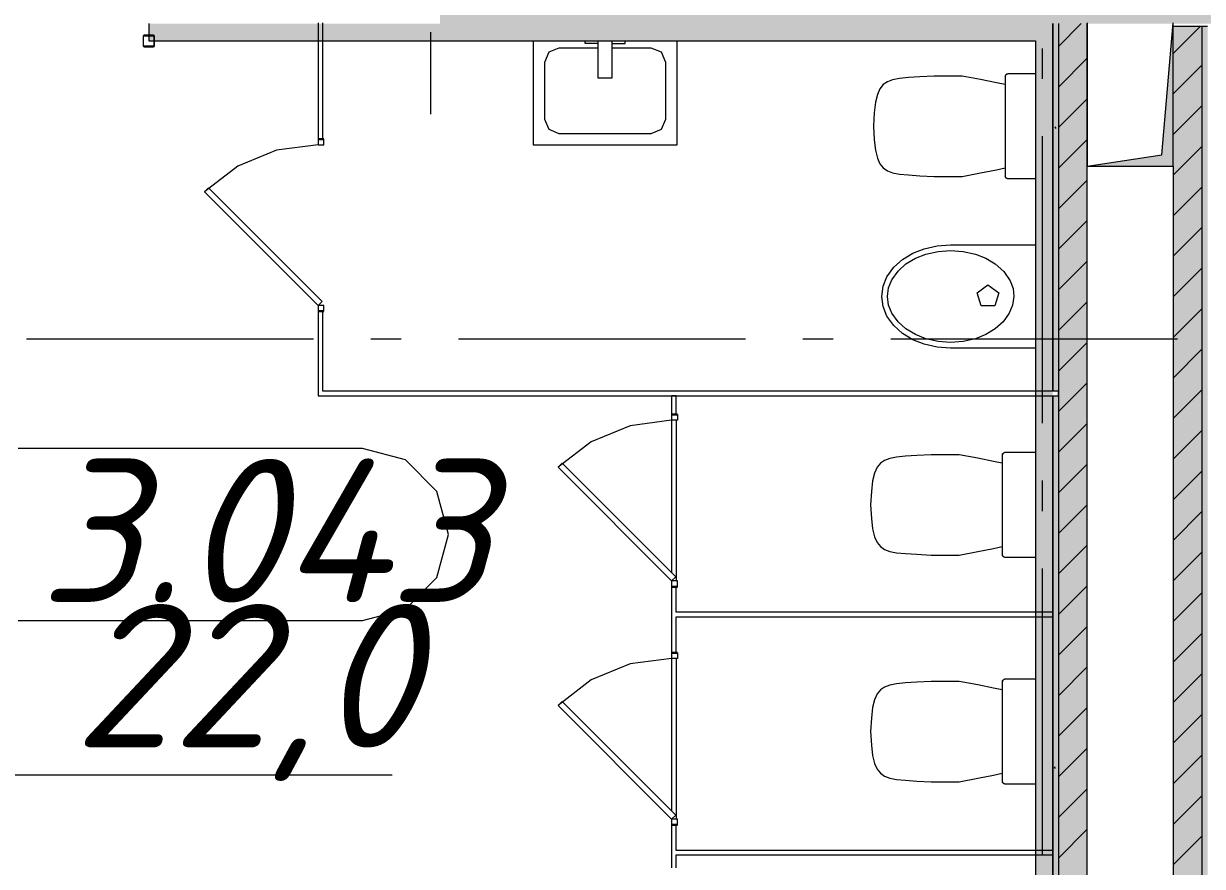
# Model space of a CAD drawing. Header units: millimetres. Extents: x -537608 to 253996, y -217170 to 186033.
# Drawn here: x -308228 to -304119, y 93334 to 96271 of the extents above; entities that cross this region are included whole.
import ezdxf

# ---------------------------------------------------------------- set-up
doc = ezdxf.new("R2010")
doc.units = ezdxf.units.MM
doc.layers.add('PDF _Геометрия', color=7, linetype='Continuous')
doc.layers.add('PDF _Текст', color=7, linetype='Continuous')
doc.layers.add('PDF _Сплошная заливка', color=7, linetype='Continuous', true_color=0xffffff)
doc.styles.add('PDF ISOCPEUR Italic', font='isocpeui.ttf')

msp = doc.modelspace()

# ---------------------------------------------------------------- hatches: boundary and pattern name
at = {"layer": 'PDF _Сплошная заливка', "transparency": 33554559}
for points in [[(-304100.8398, 96271.2638), (-301876.1758, 96273.856), (-301876.1758, 96521.2648), (-306776.1774, 96521.2648), (-306776.1774, 96271.2638), (-304220.8369, 96271.2638)], [(-304620.8384, 91671.2676), (-304520.838, 91671.2676), (-304520.838, 96271.2638), (-304620.8384, 96271.2638), (-304620.8384, 91869.1886)], [(-304126.1758, 91671.2676), (-304126.1758, 91921.2686), (-304120.8365, 91921.2686), (-304120.8365, 96261.2655), (-304220.8369, 96261.2655), (-304220.8369, 91671.2676)], [(-304120.8365, 91921.2686), (-304100.8398, 91921.2686), (-304100.8398, 96261.2655), (-304120.8365, 96261.2655), (-304120.8365, 92016.6401)]]:
    msp.add_hatch(color=256, dxfattribs=at).paths.add_polyline_path(points)
at = {"layer": 'PDF _Сплошная заливка', "true_color": 0x2254ff, "transparency": 33554559}
h = msp.add_hatch(color=160, dxfattribs=at)
h.paths.add_polyline_path([(-304700.8421, 96211.2653), (-304640.835, 96211.2653), (-304640.835, 96271.2638), (-307790.8385, 96271.2638), (-307790.8385, 96211.2653), (-305073.682, 96211.2653)], flags=0)
h.paths.add_polyline_path([(-308740.8336, 96211.2653), (-308740.8336, 96271.2638), (-308976.1773, 96271.2638), (-308976.1773, 96211.2653), (-308916.1787, 96211.2653)], flags=0)
at = {"layer": 'PDF _Сплошная заливка', "transparency": 33554559}
h = msp.add_hatch(color=256, dxfattribs=at)
h.paths.add_polyline_path([(-304620.8384, 91671.2676), (-304620.8384, 94973.8553), (-304640.835, 94973.8553), (-304640.835, 91671.2676)], flags=0)
h.paths.add_polyline_path([(-304640.835, 94989.856), (-304620.8384, 94989.856), (-304620.8384, 96271.2638), (-304640.835, 96271.2638), (-304640.835, 95408.9327)], flags=0)
at = {"layer": 'PDF _Сплошная заливка', "true_color": 0xe2e2e2, "transparency": 33554559}
msp.add_hatch(color=254, dxfattribs=at).paths.add_polyline_path([(-304238.8097, 95773.8541), (-304220.8369, 95773.8541), (-304220.8369, 96273.856), (-304260.8388, 95813.8559), (-304520.838, 95773.8541)])
at = {"layer": 'PDF _Сплошная заливка', "true_color": 0x2254ff, "transparency": 33554559}
msp.add_hatch(color=160, dxfattribs=at).paths.add_polyline_path([(-304700.8421, 91671.2676), (-304640.835, 91671.2676), (-304640.835, 96211.2653), (-304700.8421, 96211.2653), (-304700.8421, 91731.2661)])

# ---------------------------------------------------------------- linework, layer by layer
at = {"layer": 'PDF _Геометрия', "lineweight": 9}
for p, q in [((-307790.8385, 96271.2638), (-307790.8385, 96211.2653)), ((-307200.8346, 96273.856), (-307200.8346, 95868.8552)), ((-307184.8338, 95868.8552), (-307184.8338, 96273.856)), ((-304640.835, 96271.2638), (-304640.835, 96211.2653)), ((-304640.835, 96211.2653), (-304640.835, 96271.2638)), ((-304620.8384, 96191.6519), (-304541.2222, 96271.2638)), ((-304620.8384, 96271.2638), (-304620.8384, 94989.856)), ((-304520.838, 91671.2676), (-304520.838, 96271.2638)), ((-307809.8879, 96229.5827), (-307811.0591, 96226.7536)), ((-307811.0591, 96226.7536), (-307811.0591, 96194.7564)), ((-307807.0632, 96230.7538), (-307809.8879, 96229.5827)), ((-307809.0612, 96226.7536), (-307808.4755, 96228.1703)), ((-307809.0612, 96194.7564), (-307809.0612, 96226.7536)), ((-307808.4755, 96228.1703), (-307807.0632, 96228.7559)), ((-307775.0617, 96230.7538), (-307807.0632, 96230.7538)), ((-307807.0632, 96228.7559), (-307775.0617, 96228.7559)), ((-307772.237, 96229.5827), (-307775.0617, 96230.7538)), ((-307775.0617, 96228.7559), (-307773.6494, 96228.1703)), ((-307773.6494, 96228.1703), (-307773.0638, 96226.7536)), ((-307773.0638, 96226.7536), (-307773.0638, 96194.7564)), ((-307771.0659, 96226.7536), (-307772.237, 96229.5827)), ((-307771.0659, 96194.7564), (-307771.0659, 96226.7536)), ((-306809.1003, 96241.2646), (-306809.1003, 95955.3049)), ((-304220.8369, 96167.3881), (-304126.9595, 96261.2655)), ((-304120.8365, 96261.2655), (-304220.8369, 96261.2655)), ((-304100.8398, 96261.2655), (-304120.8365, 96261.2655)), ((-304120.8365, 96261.2655), (-304120.8365, 91921.2686)), ((-307811.0591, 96194.7564), (-307809.8879, 96191.9275)), ((-307809.8879, 96191.9275), (-307807.0632, 96190.7563)), ((-307808.4755, 96193.3398), (-307809.0612, 96194.7564)), ((-307807.0632, 96192.7542), (-307808.4755, 96193.3398)), ((-307775.0617, 96192.7542), (-307807.0632, 96192.7542)), ((-307807.0632, 96190.7563), (-307775.0617, 96190.7563)), ((-307790.8385, 96211.2653), (-304700.8421, 96211.2653)), ((-307773.6494, 96193.3398), (-307775.0617, 96192.7542)), ((-307775.0617, 96190.7563), (-307772.237, 96191.9275)), ((-307773.0638, 96194.7564), (-307773.6494, 96193.3398)), ((-307772.237, 96191.9275), (-307771.0659, 96194.7564)), ((-304700.8421, 96211.2653), (-304700.8421, 91731.2661)), ((-304640.835, 96211.2653), (-304640.835, 94989.856)), ((-304640.835, 94989.856), (-304640.835, 96211.2653)), ((-304620.8384, 96050.233), (-304520.838, 96150.2334)), ((-304220.8369, 96025.9692), (-304120.8365, 96125.9696)), ((-304620.8384, 95908.8098), (-304520.838, 96008.8102)), ((-304220.8369, 95884.546), (-304120.8365, 95984.5464)), ((-307200.8346, 95868.8552), (-307200.8346, 95848.8543)), ((-307180.838, 95848.8543), (-307180.838, 95868.8552)), ((-304620.8384, 95767.3909), (-304520.838, 95867.3912)), ((-307345.78, 95829.7705), (-307480.8391, 95773.8282)), ((-307200.8346, 95848.8543), (-307345.78, 95829.7705)), ((-307200.8346, 95848.8543), (-307180.838, 95848.8543)), ((-304220.8369, 95743.1271), (-304120.8365, 95843.1275)), ((-307480.8391, 95773.8282), (-307596.8144, 95684.8337)), ((-304220.8369, 95773.8541), (-304220.8369, 92821.2678)), ((-307582.6737, 95698.9743), (-307596.8144, 95684.8337)), ((-307186.6939, 95302.9945), (-307582.6737, 95698.9743)), ((-304620.8384, 95625.9676), (-304520.838, 95725.9681)), ((-304220.8369, 95601.7039), (-304120.8365, 95701.7043)), ((-307596.8144, 95684.8337), (-307200.8346, 95288.8539)), ((-304620.8384, 95484.5488), (-304520.838, 95584.5491)), ((-304220.8369, 95460.285), (-304120.8365, 95560.2854)), ((-304620.8384, 95343.1256), (-304520.838, 95443.1259)), ((-304220.8369, 95318.8618), (-304120.8365, 95418.8621)), ((-307200.8346, 95288.8539), (-307186.6939, 95302.9945)), ((-307180.838, 95288.8539), (-307200.8346, 95288.8539)), ((-307200.8346, 95288.8539), (-307200.8346, 95268.853)), ((-307180.838, 95268.853), (-307180.838, 95288.8539)), ((-304620.8384, 95201.7066), (-304520.838, 95301.7027)), ((-304220.8369, 95177.4385), (-304120.8365, 95277.439)), ((-307200.8346, 95268.853), (-307200.8346, 94989.856)), ((-307184.8338, 94989.856), (-307184.8338, 95268.853)), ((-304620.8384, 95060.2835), (-304520.838, 95160.2838)), ((-304220.8369, 95036.0197), (-304120.8365, 95136.02)), ((-307200.8346, 94989.856), (-307200.8346, 94973.8553)), ((-304640.835, 94989.856), (-307184.8338, 94989.856)), ((-304620.8384, 94989.856), (-304640.835, 94989.856)), ((-304620.8384, 94918.8602), (-304520.838, 95018.8606)), ((-304620.8384, 94989.856), (-304620.8384, 94973.8553)), ((-304620.8384, 94973.8553), (-304620.8384, 94989.856)), ((-304220.8369, 94894.5964), (-304120.8365, 94994.5968)), ((-307200.8346, 94973.8553), (-304640.835, 94973.8553)), ((-305952.8363, 94973.8553), (-305968.837, 94973.8553)), ((-305968.837, 94973.8553), (-305968.837, 94908.8533)), ((-305952.8363, 94908.8533), (-305952.8363, 94973.8553)), ((-304640.835, 91671.2676), (-304640.835, 94973.8553)), ((-304640.835, 94973.8553), (-304640.835, 91671.2676)), ((-304640.835, 94973.8553), (-304620.8384, 94973.8553)), ((-304620.8384, 94973.8553), (-304620.8384, 91671.2676)), ((-305968.837, 94908.8533), (-305968.837, 94888.8524)), ((-305948.8404, 94908.8533), (-305948.8404, 94888.8524)), ((-306113.7739, 94869.7729), (-306248.8416, 94813.8262)), ((-305968.837, 94888.8524), (-306113.7739, 94869.7729)), ((-305968.837, 94888.8524), (-305968.837, 94357.1374)), ((-305948.8404, 94888.8524), (-305968.837, 94888.8524)), ((-305952.8363, 94888.8524), (-305952.8363, 94328.8562)), ((-304620.8384, 94777.4413), (-304520.838, 94877.4417)), ((-304220.8369, 94753.1775), (-304120.8365, 94853.1779)), ((-306248.8416, 94813.8262), (-306364.8169, 94724.8361)), ((-306350.6763, 94738.9766), (-306364.8169, 94724.8361)), ((-306364.8169, 94724.8361), (-305968.837, 94328.8562)), ((-305954.6965, 94342.9968), (-306350.6763, 94738.9766)), ((-304620.8384, 94636.0181), (-304520.838, 94736.0185)), ((-304220.8369, 94611.7544), (-304120.8365, 94711.7547)), ((-304620.8384, 94494.5992), (-304520.838, 94594.5996)), ((-304220.8369, 94470.3354), (-304120.8365, 94570.3358)), ((-304620.8384, 94353.176), (-304520.838, 94453.1764)), ((-304220.8369, 94328.9122), (-304120.8365, 94428.9126)), ((-305968.837, 94328.8562), (-305954.6965, 94342.9968)), ((-305948.8404, 94328.8562), (-305968.837, 94328.8562)), ((-305968.837, 94328.8562), (-305968.837, 94308.8553)), ((-305968.837, 94308.8553), (-305968.837, 94078.8553)), ((-305952.8363, 94219.8522), (-305952.8363, 94308.8553)), ((-305948.8404, 94308.8553), (-305948.8404, 94328.8562)), ((-304620.8384, 94211.7571), (-304520.838, 94311.7532)), ((-304220.8369, 94187.4933), (-304120.8365, 94287.4894)), ((-304640.835, 94219.8522), (-305952.8363, 94219.8522)), ((-304640.835, 94203.8557), (-304640.835, 94219.8522)), ((-305952.8363, 94078.8553), (-305952.8363, 94203.8557)), ((-305952.8363, 94203.8557), (-304640.835, 94203.8557)), ((-304620.8384, 94070.3339), (-304520.838, 94170.3343)), ((-304220.8369, 94046.0701), (-304120.8365, 94146.0704)), ((-305968.837, 94058.8543), (-306113.7739, 94039.7749)), ((-305968.837, 94078.8553), (-305968.837, 94058.8543)), ((-305968.837, 94058.8543), (-305968.837, 93527.1394)), ((-305948.8404, 94058.8543), (-305968.837, 94058.8543)), ((-305952.8363, 94058.8543), (-305952.8363, 93498.8539)), ((-305948.8404, 94078.8553), (-305948.8404, 94058.8543)), ((-306113.7739, 94039.7749), (-306248.8416, 93983.8282)), ((-304620.8384, 93928.9106), (-304520.838, 94028.9111)), ((-304220.8369, 93904.6469), (-304120.8365, 94004.6473)), ((-306248.8416, 93983.8282), (-306364.8169, 93894.8337)), ((-306350.6763, 93908.9743), (-306364.8169, 93894.8337)), ((-306364.8169, 93894.8337), (-305968.837, 93498.8539)), ((-305954.6965, 93512.9945), (-306350.6763, 93908.9743)), ((-304620.8384, 93787.4918), (-304520.838, 93887.4921)), ((-304220.8369, 93763.228), (-304120.8365, 93863.2284)), ((-304620.8384, 93646.0685), (-304520.838, 93746.069)), ((-304220.8369, 93621.8048), (-304120.8365, 93721.8051)), ((-304620.8384, 93504.6496), (-304520.838, 93604.65)), ((-304220.8369, 93480.3858), (-304120.8365, 93580.3863)), ((-305968.837, 93498.8539), (-305954.6965, 93512.9945)), ((-305948.8404, 93498.8539), (-305968.837, 93498.8539)), ((-305968.837, 93498.8539), (-305968.837, 93478.853)), ((-305968.837, 93478.853), (-305968.837, 93328.8524)), ((-305952.8363, 93389.8542), (-305952.8363, 93478.853)), ((-305948.8404, 93478.853), (-305948.8404, 93498.8539)), ((-304620.8384, 93363.2265), (-304520.838, 93463.2268)), ((-304220.8369, 93338.9627), (-304120.8365, 93438.963)), ((-304640.835, 93389.8542), (-305952.8363, 93389.8542)), ((-304640.835, 93373.8534), (-304640.835, 93389.8542)), ((-305952.8363, 93328.8524), (-305952.8363, 93373.8534)), ((-305952.8363, 93373.8534), (-304640.835, 93373.8534))]:
    msp.add_line(p, q, dxfattribs=at)
at = {"layer": 'PDF _Геометрия', "color": 253, "lineweight": 9, "true_color": 0xaaaaaa}
for p, q in [((-304520.838, 96273.856), (-304520.838, 95773.8541)), ((-304260.8388, 95813.8559), (-304220.8369, 96273.856)), ((-304220.8369, 95773.8541), (-304220.8369, 96273.856)), ((-306450.8403, 95846.9684), (-306450.8403, 96211.2653)), ((-306396.1897, 96172.3227), (-306360.8382, 96186.9671)), ((-306360.8382, 96186.9671), (-306225.8394, 96186.9671)), ((-306270.8362, 96201.9688), (-306270.8362, 96211.2653)), ((-306225.8394, 96201.9688), (-306270.8362, 96201.9688)), ((-306225.8394, 96211.2653), (-306225.8394, 96081.9546)), ((-306175.8392, 96081.9546), (-306175.8392, 96211.2653)), ((-306175.8392, 96201.9688), (-306130.8339, 96201.9688)), ((-306175.8392, 96186.9671), (-306040.8404, 96186.9671)), ((-306130.8339, 96201.9688), (-306130.8339, 96211.2653)), ((-306040.8404, 96186.9671), (-306005.4803, 96172.3227)), ((-305950.8384, 96211.2653), (-305950.8384, 95846.9684)), ((-304676.1779, 96078.342), (-304676.1779, 96184.1768)), ((-306410.8384, 96136.9668), (-306396.1897, 96172.3227)), ((-306005.4803, 96172.3227), (-305990.8403, 96136.9668)), ((-306410.8384, 95936.9661), (-306410.8384, 96136.9668)), ((-305990.8403, 96136.9668), (-305990.8403, 95936.9661)), ((-306225.8394, 96081.9546), (-306175.8392, 96081.9546)), ((-305231.4849, 96058.5563), (-305242.9903, 96044.4157)), ((-305217.0257, 96068.4556), (-305231.4849, 96058.5563)), ((-305198.6136, 96075.2934), (-305217.0257, 96068.4556)), ((-305174.69, 96079.8834), (-305198.6136, 96075.2934)), ((-305143.7047, 96083.0483), (-305174.69, 96079.8834)), ((-305104.0818, 96085.5888), (-305143.7047, 96083.0483)), ((-305054.271, 96088.323), (-305104.0818, 96085.5888)), ((-304956.4666, 96088.323), (-305054.271, 96088.323)), ((-304892.0158, 96075.8187), (-304956.4666, 96088.323)), ((-304837.2103, 96064.9505), (-304892.0158, 96075.8187)), ((-304806.6469, 96058.4142), (-304837.2103, 96064.9505)), ((-304806.3024, 96088.4135), (-304806.6469, 96085.8213)), ((-304806.6469, 96085.8213), (-304806.6469, 95740.8234)), ((-304805.3035, 96090.8248), (-304806.3024, 96088.4135)), ((-304806.3024, 96088.4135), (-304805.3035, 96090.8248)), ((-304803.7103, 96092.8959), (-304805.3035, 96090.8248)), ((-304805.3035, 96090.8248), (-304803.7103, 96092.8959)), ((-304801.6434, 96094.4848), (-304803.7103, 96092.8959)), ((-304803.7103, 96092.8959), (-304801.6434, 96094.4848)), ((-304799.2322, 96095.4838), (-304801.6434, 96094.4848)), ((-304801.6434, 96094.4848), (-304799.2322, 96095.4838)), ((-304796.6399, 96095.8239), (-304799.2322, 96095.4838)), ((-304700.8421, 96095.8239), (-304796.6399, 96095.8239)), ((-305251.8519, 96024.4492), (-305258.3452, 95997.0249)), ((-305242.9903, 96044.4157), (-305251.8519, 96024.4492)), ((-305258.3452, 95997.0249), (-305262.763, 95960.5237)), ((-306396.1897, 95901.6103), (-306410.8384, 95936.9661)), ((-305990.8403, 95936.9661), (-306005.4803, 95901.6103)), ((-305262.763, 95960.5237), (-305265.3724, 95913.3223)), ((-306360.8382, 95886.9659), (-306396.1897, 95901.6103)), ((-306005.4803, 95901.6103), (-306040.8404, 95886.9659)), ((-305265.3724, 95913.3223), (-305262.763, 95866.1253)), ((-306040.8404, 95886.9659), (-306360.8382, 95886.9659)), ((-305262.763, 95866.1253), (-305258.3452, 95829.6241)), ((-304676.1779, 94878.3416), (-304676.1779, 95878.3412)), ((-305950.8384, 95846.9684), (-306450.8403, 95846.9684)), ((-305258.3452, 95829.6241), (-305251.8519, 95802.1998)), ((-304520.838, 95773.8541), (-304260.8388, 95813.8559)), ((-305251.8519, 95802.1998), (-305242.9903, 95782.229)), ((-305242.9903, 95782.229), (-305231.4849, 95768.0928)), ((-304520.838, 95773.8541), (-304220.8369, 95773.8541)), ((-305231.4849, 95768.0928), (-305217.0257, 95758.1892)), ((-305217.0257, 95758.1892), (-305198.6136, 95751.3557)), ((-305198.6136, 95751.3557), (-305174.69, 95746.7612)), ((-305174.69, 95746.7612), (-305143.7047, 95743.6008)), ((-305143.7047, 95743.6008), (-305104.0818, 95741.056)), ((-305104.0818, 95741.056), (-305054.271, 95738.3217)), ((-305054.271, 95738.3217), (-304956.4666, 95738.3217)), ((-304956.4666, 95738.3217), (-304892.0158, 95750.8261)), ((-304892.0158, 95750.8261), (-304837.2103, 95761.6984)), ((-304837.2103, 95761.6984), (-304806.6469, 95768.2348)), ((-304806.6469, 95740.8234), (-304806.3024, 95738.2356)), ((-304806.3024, 95738.2356), (-304805.3035, 95735.8243)), ((-304805.3035, 95735.8243), (-304806.3024, 95738.2356)), ((-304805.3035, 95735.8243), (-304803.7103, 95733.7531)), ((-304803.7103, 95733.7531), (-304805.3035, 95735.8243)), ((-304803.7103, 95733.7531), (-304801.6434, 95732.1642)), ((-304801.6434, 95732.1642), (-304803.7103, 95733.7531)), ((-304801.6434, 95732.1642), (-304799.2322, 95731.1653)), ((-304799.2322, 95731.1653), (-304801.6434, 95732.1642)), ((-304799.2322, 95731.1653), (-304796.6399, 95730.8251)), ((-304796.6399, 95730.8251), (-304700.8421, 95730.8251)), ((-305128.1776, 95471.265), (-305089.3211, 95486.6328)), ((-305089.3211, 95486.6328), (-305043.4546, 95496.8636)), ((-305043.4546, 95496.8636), (-304996.5891, 95500.2954)), ((-304996.5891, 95500.2954), (-304700.8421, 95500.2954)), ((-305194.4541, 95422.0098), (-305163.9166, 95449.6106)), ((-305163.9166, 95449.6106), (-305128.1776, 95471.265)), ((-305152.1529, 95433.4333), (-305119.2816, 95453.3482)), ((-305119.2816, 95453.3482), (-305083.5512, 95467.4844)), ((-305083.5512, 95467.4844), (-305040.5352, 95477.078)), ((-305040.5352, 95477.078), (-304996.5891, 95480.2988)), ((-304996.5891, 95480.2988), (-304952.6344, 95477.078)), ((-304952.6344, 95477.078), (-304909.627, 95467.4844)), ((-304909.627, 95467.4844), (-304873.8879, 95453.3482)), ((-304873.8879, 95453.3482), (-304841.0253, 95433.4333)), ((-305218.4983, 95388.5959), (-305194.4541, 95422.0098)), ((-305201.1197, 95378.6966), (-305179.5557, 95408.6744)), ((-305179.5557, 95408.6744), (-305152.1529, 95433.4333)), ((-304841.0253, 95433.4333), (-304811.6762, 95406.9133)), ((-304811.6762, 95406.9133), (-304788.5707, 95374.8084)), ((-305231.993, 95355.6213), (-305218.4983, 95388.5959)), ((-305212.6595, 95350.5016), (-305201.1197, 95378.6966)), ((-304904.6321, 95332.6579), (-304866.5851, 95360.2975)), ((-304866.5851, 95360.2975), (-304828.5468, 95332.6579)), ((-304788.5707, 95374.8084), (-304778.4432, 95348.4605)), ((-305236.5917, 95320.2957), (-305231.993, 95355.6213)), ((-305231.993, 95284.97), (-305236.5917, 95320.2957)), ((-305216.5865, 95320.2957), (-305212.6595, 95350.5016)), ((-305212.6595, 95290.0897), (-305216.5865, 95320.2957)), ((-304890.0954, 95287.9367), (-304904.6321, 95332.6579)), ((-304828.5468, 95332.6579), (-304843.0749, 95287.9367)), ((-304776.5917, 95320.2957), (-304780.5187, 95290.0897)), ((-304778.4432, 95348.4605), (-304776.5917, 95320.2957)), ((-305218.4983, 95251.9996), (-305231.993, 95284.97)), ((-305201.1197, 95261.8989), (-305212.6595, 95290.0897)), ((-304843.0749, 95287.9367), (-304890.0954, 95287.9367)), ((-304780.5187, 95290.0897), (-304792.0499, 95261.8989)), ((-305194.4541, 95218.5858), (-305218.4983, 95251.9996)), ((-305179.5557, 95231.9212), (-305201.1197, 95261.8989)), ((-304792.0499, 95261.8989), (-304813.6225, 95231.9212)), ((-305163.9166, 95190.985), (-305194.4541, 95218.5858)), ((-305152.1529, 95207.1622), (-305179.5557, 95231.9212)), ((-305119.2816, 95187.2474), (-305152.1529, 95207.1622)), ((-304841.0253, 95207.1622), (-304873.8879, 95187.2474)), ((-304813.6225, 95231.9212), (-304841.0253, 95207.1622)), ((-307217.1109, 95171.2639), (-308217.1061, 95171.2639)), ((-306911.2709, 95171.2639), (-307017.1101, 95171.2639)), ((-305711.2749, 95171.2639), (-306711.2788, 95171.2639)), ((-305405.4436, 95171.2639), (-305511.2741, 95171.2639)), ((-304205.4389, 95171.2639), (-305205.4428, 95171.2639)), ((-305128.1776, 95169.3305), (-305163.9166, 95190.985)), ((-305089.3211, 95153.9627), (-305128.1776, 95169.3305)), ((-305083.5512, 95173.1111), (-305119.2816, 95187.2474)), ((-305043.4546, 95143.7319), (-305089.3211, 95153.9627)), ((-305040.5352, 95163.5176), (-305083.5512, 95173.1111)), ((-304996.5891, 95160.2967), (-305040.5352, 95163.5176)), ((-304952.6344, 95163.5176), (-304996.5891, 95160.2967)), ((-304909.627, 95173.1111), (-304952.6344, 95163.5176)), ((-304873.8879, 95187.2474), (-304909.627, 95173.1111)), ((-304996.5891, 95140.2958), (-305043.4546, 95143.7319)), ((-304700.8421, 95140.2958), (-304996.5891, 95140.2958)), ((-307046.5883, 94790.8068), (-308246.5844, 94790.8068)), ((-306896.5878, 94750.6112), (-307046.5883, 94790.8068)), ((-306786.7785, 94640.8063), (-306896.5878, 94750.6112)), ((-305227.024, 94748.9879), (-305241.4918, 94739.0843)), ((-305208.6119, 94755.8214), (-305227.024, 94748.9879)), ((-305184.6969, 94760.4157), (-305208.6119, 94755.8214)), ((-305153.703, 94763.5763), (-305184.6969, 94760.4157)), ((-305114.0886, 94766.1211), (-305153.703, 94763.5763)), ((-305064.2694, 94768.8553), (-305114.0886, 94766.1211)), ((-304966.465, 94768.8553), (-305064.2694, 94768.8553)), ((-304902.0142, 94756.351), (-304966.465, 94768.8553)), ((-304847.2085, 94745.4828), (-304902.0142, 94756.351)), ((-304816.6452, 94738.9422), (-304847.2085, 94745.4828)), ((-304816.3008, 94768.9415), (-304816.6452, 94766.3536)), ((-304816.6452, 94766.3536), (-304816.6452, 94421.3557)), ((-304815.3018, 94771.3528), (-304816.3008, 94768.9415)), ((-304816.3008, 94768.9415), (-304815.3018, 94771.3528)), ((-304813.7172, 94773.4239), (-304815.3018, 94771.3528)), ((-304815.3018, 94771.3528), (-304813.7172, 94773.4239)), ((-304811.6418, 94775.0128), (-304813.7172, 94773.4239)), ((-304813.7172, 94773.4239), (-304811.6418, 94775.0128)), ((-304809.2304, 94776.0118), (-304811.6418, 94775.0128)), ((-304811.6418, 94775.0128), (-304809.2304, 94776.0118)), ((-304806.6469, 94776.3562), (-304809.2304, 94776.0118)), ((-304700.8421, 94776.3562), (-304806.6469, 94776.3562)), ((-305261.8502, 94704.9772), (-305268.3521, 94677.5572)), ((-305252.9886, 94724.948), (-305261.8502, 94704.9772)), ((-305241.4918, 94739.0843), (-305252.9886, 94724.948)), ((-305268.3521, 94677.5572), (-305272.7614, 94641.056)), ((-304676.1779, 94572.5103), (-304676.1779, 94678.3409)), ((-306746.5872, 94490.8057), (-306786.7785, 94640.8063)), ((-305272.7614, 94641.056), (-305275.3707, 94593.8546)), ((-305275.3707, 94593.8546), (-305272.7614, 94546.6533)), ((-305272.7614, 94546.6533), (-305268.3521, 94510.1521)), ((-305268.3521, 94510.1521), (-305261.8502, 94482.7278)), ((-306786.7785, 94340.8051), (-306746.5872, 94490.8057)), ((-305261.8502, 94482.7278), (-305252.9886, 94462.7613)), ((-305252.9886, 94462.7613), (-305241.4918, 94448.6208)), ((-305241.4918, 94448.6208), (-305227.024, 94438.7215)), ((-305227.024, 94438.7215), (-305208.6119, 94431.8837)), ((-305208.6119, 94431.8837), (-305184.6969, 94427.2935)), ((-305184.6969, 94427.2935), (-305153.703, 94424.1288)), ((-305153.703, 94424.1288), (-305114.0886, 94421.5882)), ((-305114.0886, 94421.5882), (-305064.2694, 94418.854)), ((-305064.2694, 94418.854), (-304966.465, 94418.854)), ((-304966.465, 94418.854), (-304902.0142, 94431.3584)), ((-304902.0142, 94431.3584), (-304847.2085, 94442.2264)), ((-304847.2085, 94442.2264), (-304816.6452, 94448.7628)), ((-304816.6452, 94421.3557), (-304816.3008, 94418.7679)), ((-304816.3008, 94418.7679), (-304815.3018, 94416.3522)), ((-304815.3018, 94416.3522), (-304816.3008, 94418.7679)), ((-304815.3018, 94416.3522), (-304813.7172, 94414.2811)), ((-304813.7172, 94414.2811), (-304815.3018, 94416.3522)), ((-304813.7172, 94414.2811), (-304811.6418, 94412.6922)), ((-304811.6418, 94412.6922), (-304813.7172, 94414.2811)), ((-304811.6418, 94412.6922), (-304809.2304, 94411.6933)), ((-304809.2304, 94411.6933), (-304811.6418, 94412.6922)), ((-304809.2304, 94411.6933), (-304806.6469, 94411.3531)), ((-304806.6469, 94411.3531), (-304700.8421, 94411.3531)), ((-304676.1779, 93372.51), (-304676.1779, 94372.5095)), ((-306896.5878, 94230.9959), (-306786.7785, 94340.8051)), ((-307046.5883, 94190.8046), (-306896.5878, 94230.9959)), ((-308246.5844, 94190.8046), (-307046.5883, 94190.8046)), ((-305208.6119, 93965.8252), (-305227.024, 93958.9874)), ((-305184.6969, 93970.4153), (-305208.6119, 93965.8252)), ((-305153.703, 93973.5801), (-305184.6969, 93970.4153)), ((-305114.0886, 93976.1206), (-305153.703, 93973.5801)), ((-305064.2694, 93978.8549), (-305114.0886, 93976.1206)), ((-304966.465, 93978.8549), (-305064.2694, 93978.8549)), ((-304902.0142, 93966.3505), (-304966.465, 93978.8549)), ((-304847.2085, 93955.4824), (-304902.0142, 93966.3505)), ((-304816.3008, 93978.941), (-304816.6452, 93976.3532)), ((-304816.6452, 93976.3532), (-304816.6452, 93631.3553)), ((-304815.3018, 93981.3523), (-304816.3008, 93978.941)), ((-304816.3008, 93978.941), (-304815.3018, 93981.3523)), ((-304813.7172, 93983.4234), (-304815.3018, 93981.3523)), ((-304815.3018, 93981.3523), (-304813.7172, 93983.4234)), ((-304811.6418, 93985.0166), (-304813.7172, 93983.4234)), ((-304813.7172, 93983.4234), (-304811.6418, 93985.0166)), ((-304809.2304, 93986.0156), (-304811.6418, 93985.0166)), ((-304811.6418, 93985.0166), (-304809.2304, 93986.0156)), ((-304806.6469, 93986.3557), (-304809.2304, 93986.0156)), ((-304700.8421, 93986.3557), (-304806.6469, 93986.3557)), ((-305252.9886, 93934.9476), (-305261.8502, 93914.9811)), ((-305241.4918, 93949.0838), (-305252.9886, 93934.9476)), ((-305227.024, 93958.9874), (-305241.4918, 93949.0838)), ((-304816.6452, 93948.9461), (-304847.2085, 93955.4824)), ((-305268.3521, 93887.5568), (-305272.7614, 93851.0556)), ((-305261.8502, 93914.9811), (-305268.3521, 93887.5568)), ((-305272.7614, 93851.0556), (-305275.3707, 93803.8542)), ((-305275.3707, 93803.8542), (-305272.7614, 93756.6529)), ((-305272.7614, 93756.6529), (-305268.3521, 93720.1517)), ((-305268.3521, 93720.1517), (-305261.8502, 93692.7274)), ((-305261.8502, 93692.7274), (-305252.9886, 93672.7609)), ((-308355.6185, 93652.7729), (-306942.7126, 93652.7729)), ((-305252.9886, 93672.7609), (-305241.4918, 93658.6246)), ((-305241.4918, 93658.6246), (-305227.024, 93648.721)), ((-305227.024, 93648.721), (-305208.6119, 93641.8832)), ((-305208.6119, 93641.8832), (-305184.6969, 93637.2931)), ((-305184.6969, 93637.2931), (-305153.703, 93634.1326)), ((-305153.703, 93634.1326), (-305114.0886, 93631.5878)), ((-304966.465, 93628.8535), (-304902.0142, 93641.3579)), ((-304902.0142, 93641.3579), (-304847.2085, 93652.226)), ((-304847.2085, 93652.226), (-304816.6452, 93658.7624)), ((-305114.0886, 93631.5878), (-305064.2694, 93628.8535)), ((-305064.2694, 93628.8535), (-304966.465, 93628.8535)), ((-304816.6452, 93631.3553), (-304816.3008, 93628.7674)), ((-304816.3008, 93628.7674), (-304815.3018, 93626.3561)), ((-304815.3018, 93626.3561), (-304816.3008, 93628.7674)), ((-304815.3018, 93626.3561), (-304813.7172, 93624.285)), ((-304813.7172, 93624.285), (-304815.3018, 93626.3561)), ((-304813.7172, 93624.285), (-304811.6418, 93622.6961)), ((-304811.6418, 93622.6961), (-304813.7172, 93624.285)), ((-304811.6418, 93622.6961), (-304809.2304, 93621.6971)), ((-304809.2304, 93621.6971), (-304811.6418, 93622.6961)), ((-304809.2304, 93621.6971), (-304806.6469, 93621.3526)), ((-304806.6469, 93621.3526), (-304700.8421, 93621.3526))]:
    msp.add_line(p, q, dxfattribs=at)
at = {"layer": 'PDF _Геометрия', "color": 8, "lineweight": 9, "true_color": 0x787878}
for p, q in [((-304628.5374, 95905.7526), (-304631.8873, 95911.5612)), ((-304638.5012, 95313.4148), (-304640.835, 95317.4623)), ((-304631.207, 93675.1808), (-304634.557, 93680.9851))]:
    msp.add_line(p, q, dxfattribs=at)
at = {"layer": 'PDF _Геометрия', "lineweight": 30}
for p, q in [((-307180.838, 95868.8552), (-307200.8346, 95868.8552)), ((-307200.8346, 95268.853), (-307180.838, 95268.853)), ((-305968.837, 94908.8533), (-305948.8404, 94908.8533)), ((-305948.8404, 94308.8553), (-305968.837, 94308.8553)), ((-305968.837, 94078.8553), (-305948.8404, 94078.8553)), ((-305948.8404, 93478.853), (-305968.837, 93478.853))]:
    msp.add_line(p, q, dxfattribs=at)

# ---------------------------------------------------------------- texts
at = {"layer": 'PDF _Текст', "char_height": 500, "attachment_point": 4, "style": 'PDF ISOCPEUR Italic'}
for s, insert in [('3.043', (-308173.9179, 94504.0916)), ('22,0', (-308054.9112, 93940.1426))]:
    msp.add_mtext(s, dxfattribs=dict(at, insert=insert))

doc.saveas('drawing.dxf')
